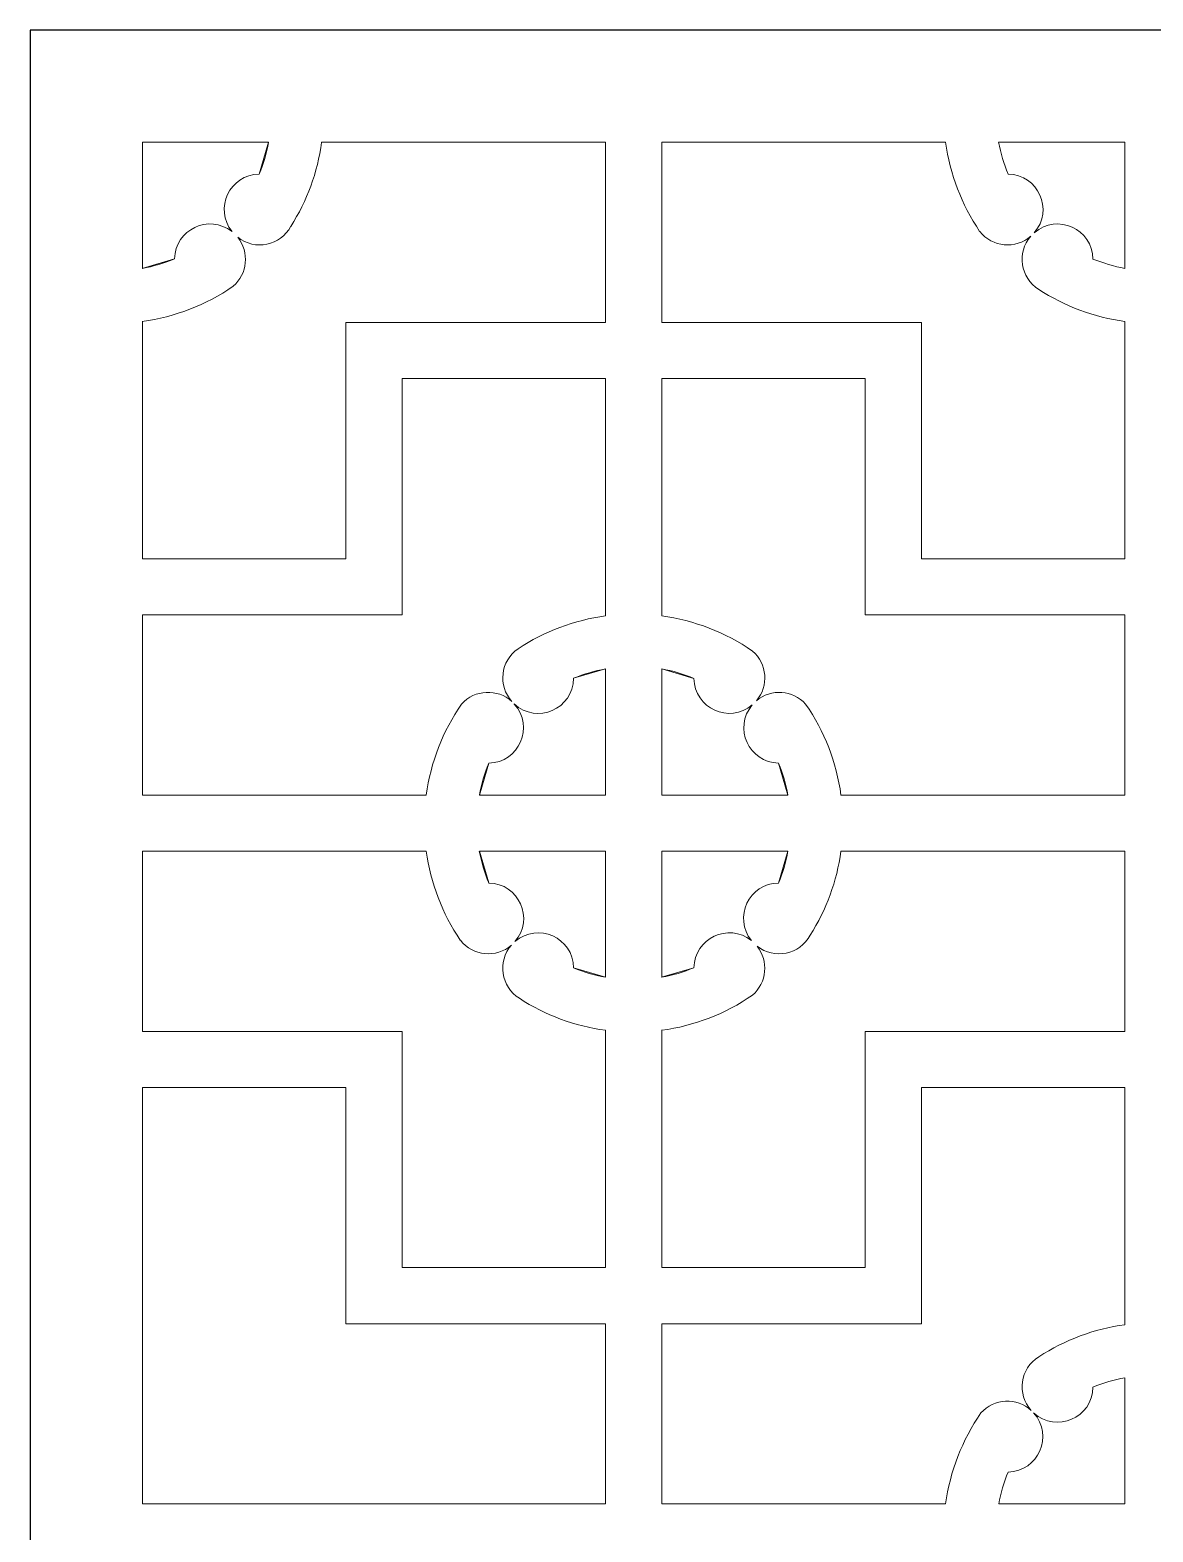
# Model space of a CAD drawing. Header units: centimetres. Extents: x 13 to 18.9, y -9.5 to 9.5.
# Drawn here: x 12.99 to 15.926, y 5.57 to 9.5 of the extents above; entities that cross this region are included whole.
import ezdxf

# ---------------------------------------------------------------- set-up
doc = ezdxf.new("R2010")
doc.units = ezdxf.units.CM
doc.header["$MEASUREMENT"] = 0
doc.layers.add('layer 1', color=7, linetype='Continuous')

msp = doc.modelspace()

# ---------------------------------------------------------------- linework, layer by layer
at = {"layer": 'layer 1', "color": 250}
msp.add_open_spline([(12.9901, 9.5), (12.9901, 9.5), (18.86265, 9.5), (18.86265, 9.5), (18.86265, 9.5), (18.86265, 9.5), (18.86265, 1.64057), (18.86265, 1.64057), (18.86265, 1.64057), (18.86265, 1.64057), (12.9901, 1.64057), (12.9901, 1.64057), (12.9901, 1.64057), (12.9901, 1.64057), (12.9901, 9.5), (12.9901, 9.5)], degree=3, knots=[0, 0, 0, 0, 0.2, 0.2, 0.2, 0.2, 0.4, 0.4, 0.4, 0.4, 0.6, 0.6, 0.6, 0.6, 1, 1, 1, 1], dxfattribs=at)
at = {"layer": 'layer 1', "color": 7, "lineweight": 9}
for points, knots in [([(13.67204, 8.98637), (13.67204, 8.98637), (13.67204, 8.98637), (13.67204, 8.98637), (13.67204, 8.98637), (13.71442, 9.05295), (13.74184, 9.12796), (13.75241, 9.20618), (13.75241, 9.20618), (13.75241, 9.20618), (13.75245, 9.20638), (13.75245, 9.20638), (13.75245, 9.20638), (13.75245, 9.20638), (14.49493, 9.20638), (14.49493, 9.20638), (14.49493, 9.20638), (14.49493, 9.20638), (14.49493, 8.73494), (14.49493, 8.73494), (14.49493, 8.73494), (14.49493, 8.73494), (13.81591, 8.73494), (13.81591, 8.73494), (13.81591, 8.73494), (13.81591, 8.73494), (13.81591, 8.11668), (13.81591, 8.11668), (13.81591, 8.11668), (13.81591, 8.11668), (13.28373, 8.11668), (13.28373, 8.11668), (13.28373, 8.11668), (13.28373, 8.11668), (13.28373, 8.73767), (13.28373, 8.73767), (13.28373, 8.73767), (13.28373, 8.73767), (13.28353, 8.73765), (13.28353, 8.73765), (13.28353, 8.73765), (13.36878, 8.74909), (13.45014, 8.78055), (13.52092, 8.82945), (13.52092, 8.82945), (13.52092, 8.82945), (13.52106, 8.82954), (13.52106, 8.82954), (13.52106, 8.82954), (13.55902, 8.86204), (13.56434, 8.91885), (13.53304, 8.95781), (13.53304, 8.95781), (13.53304, 8.95781), (13.533, 8.95786), (13.533, 8.95786), (13.533, 8.95786), (13.57815, 8.92197), (13.64483, 8.9357), (13.67212, 8.98651), (13.67212, 8.98651), (13.67212, 8.98651), (13.67204, 8.98637), (13.67204, 8.98637)], [0, 0, 0, 0, 0.0588235, 0.0588235, 0.0588235, 0.0588235, 0.1176471, 0.1176471, 0.1176471, 0.1176471, 0.1764706, 0.1764706, 0.1764706, 0.1764706, 0.2352941, 0.2352941, 0.2352941, 0.2352941, 0.2941176, 0.2941176, 0.2941176, 0.2941176, 0.3529412, 0.3529412, 0.3529412, 0.3529412, 0.4117647, 0.4117647, 0.4117647, 0.4117647, 0.4705882, 0.4705882, 0.4705882, 0.4705882, 0.5294118, 0.5294118, 0.5294118, 0.5294118, 0.5882353, 0.5882353, 0.5882353, 0.5882353, 0.6470588, 0.6470588, 0.6470588, 0.6470588, 0.7058824, 0.7058824, 0.7058824, 0.7058824, 0.7647059, 0.7647059, 0.7647059, 0.7647059, 0.8235294, 0.8235294, 0.8235294, 0.8235294, 0.8823529, 0.8823529, 0.8823529, 0.8823529, 1, 1, 1, 1]), ([(13.28356, 8.87635), (13.28356, 8.87635), (13.28356, 8.87635), (13.28356, 8.87635), (13.28356, 8.87635), (13.31253, 8.8816), (13.34084, 8.88995), (13.368, 8.90128), (13.368, 8.90128), (13.368, 8.90128), (13.28373, 8.87636), (13.28373, 8.87636), (13.28373, 8.87636), (13.28373, 8.87636), (13.28373, 9.20638), (13.28373, 9.20638), (13.28373, 9.20638), (13.28373, 9.20638), (13.61374, 9.20638), (13.61374, 9.20638), (13.61374, 9.20638), (13.61374, 9.20638), (13.58917, 9.12291), (13.58917, 9.12291), (13.58917, 9.12291), (13.60029, 9.14974), (13.60851, 9.17766), (13.6137, 9.20625), (13.6137, 9.20625), (13.6137, 9.20625), (13.58923, 9.12305), (13.58923, 9.12305), (13.58923, 9.12305), (13.51215, 9.12199), (13.47003, 9.03261), (13.51828, 8.97249), (13.51828, 8.97249), (13.51828, 8.97249), (13.5183, 8.97246), (13.5183, 8.97246), (13.5183, 8.97246), (13.45817, 9.02022), (13.36931, 8.97811), (13.36815, 8.90135), (13.36815, 8.90135), (13.36815, 8.90135), (13.28356, 8.87635), (13.28356, 8.87635)], [0, 0, 0, 0, 0.0769231, 0.0769231, 0.0769231, 0.0769231, 0.1538462, 0.1538462, 0.1538462, 0.1538462, 0.2307692, 0.2307692, 0.2307692, 0.2307692, 0.3076923, 0.3076923, 0.3076923, 0.3076923, 0.3846154, 0.3846154, 0.3846154, 0.3846154, 0.4615385, 0.4615385, 0.4615385, 0.4615385, 0.5384615, 0.5384615, 0.5384615, 0.5384615, 0.6153846, 0.6153846, 0.6153846, 0.6153846, 0.6923077, 0.6923077, 0.6923077, 0.6923077, 0.7692308, 0.7692308, 0.7692308, 0.7692308, 0.8461538, 0.8461538, 0.8461538, 0.8461538, 1, 1, 1, 1]), ([(15.47333, 8.97313), (15.47333, 8.97313), (15.47333, 8.97313), (15.47333, 8.97313), (15.47333, 8.97313), (15.50605, 8.9315), (15.56701, 8.92576), (15.60692, 8.96055), (15.60692, 8.96055), (15.60692, 8.96055), (15.60696, 8.96056), (15.60696, 8.96056), (15.60696, 8.96056), (15.56966, 8.91759), (15.57963, 8.85139), (15.62791, 8.82131), (15.62791, 8.82131), (15.62791, 8.82131), (15.62777, 8.8214), (15.62777, 8.8214), (15.62777, 8.8214), (15.69562, 8.77714), (15.77248, 8.74854), (15.85276, 8.73771), (15.85276, 8.73771), (15.85276, 8.73771), (15.85296, 8.73767), (15.85296, 8.73767), (15.85296, 8.73767), (15.85296, 8.73767), (15.85296, 8.11668), (15.85296, 8.11668), (15.85296, 8.11668), (15.85296, 8.11668), (15.32076, 8.11668), (15.32076, 8.11668), (15.32076, 8.11668), (15.32076, 8.11668), (15.32076, 8.73494), (15.32076, 8.73494), (15.32076, 8.73494), (15.32076, 8.73494), (14.64174, 8.73494), (14.64174, 8.73494), (14.64174, 8.73494), (14.64174, 8.73494), (14.64174, 9.20638), (14.64174, 9.20638), (14.64174, 9.20638), (14.64174, 9.20638), (15.38427, 9.20638), (15.38427, 9.20638), (15.38427, 9.20638), (15.38427, 9.20638), (15.38423, 9.20659), (15.38423, 9.20659), (15.38423, 9.20659), (15.39546, 9.12298), (15.42592, 9.04311), (15.47325, 8.97327), (15.47325, 8.97327), (15.47325, 8.97327), (15.47333, 8.97313), (15.47333, 8.97313)], [0, 0, 0, 0, 0.0588235, 0.0588235, 0.0588235, 0.0588235, 0.1176471, 0.1176471, 0.1176471, 0.1176471, 0.1764706, 0.1764706, 0.1764706, 0.1764706, 0.2352941, 0.2352941, 0.2352941, 0.2352941, 0.2941176, 0.2941176, 0.2941176, 0.2941176, 0.3529412, 0.3529412, 0.3529412, 0.3529412, 0.4117647, 0.4117647, 0.4117647, 0.4117647, 0.4705882, 0.4705882, 0.4705882, 0.4705882, 0.5294118, 0.5294118, 0.5294118, 0.5294118, 0.5882353, 0.5882353, 0.5882353, 0.5882353, 0.6470588, 0.6470588, 0.6470588, 0.6470588, 0.7058824, 0.7058824, 0.7058824, 0.7058824, 0.7647059, 0.7647059, 0.7647059, 0.7647059, 0.8235294, 0.8235294, 0.8235294, 0.8235294, 0.8823529, 0.8823529, 0.8823529, 0.8823529, 1, 1, 1, 1]), ([(15.76959, 8.9009), (15.76959, 8.9009), (15.76959, 8.9009), (15.76959, 8.9009), (15.76959, 8.9009), (15.76878, 8.97991), (15.67567, 9.02169), (15.61613, 8.96976), (15.61613, 8.96976), (15.61613, 8.96976), (15.61611, 8.96974), (15.61611, 8.96974), (15.61611, 8.96974), (15.66775, 9.02919), (15.62624, 9.12196), (15.54749, 9.12305), (15.54749, 9.12305), (15.54749, 9.12305), (15.54745, 9.12313), (15.54745, 9.12313), (15.54745, 9.12313), (15.53638, 9.14997), (15.52817, 9.1779), (15.52294, 9.20646), (15.52294, 9.20646), (15.52294, 9.20646), (15.52296, 9.20638), (15.52296, 9.20638), (15.52296, 9.20638), (15.52296, 9.20638), (15.85296, 9.20638), (15.85296, 9.20638), (15.85296, 9.20638), (15.85296, 9.20638), (15.85296, 8.87636), (15.85296, 8.87636), (15.85296, 8.87636), (15.85296, 8.87636), (15.85289, 8.87639), (15.85289, 8.87639), (15.85289, 8.87639), (15.82431, 8.88162), (15.79637, 8.88986), (15.76952, 8.90094), (15.76952, 8.90094), (15.76952, 8.90094), (15.76959, 8.9009), (15.76959, 8.9009)], [0, 0, 0, 0, 0.0769231, 0.0769231, 0.0769231, 0.0769231, 0.1538462, 0.1538462, 0.1538462, 0.1538462, 0.2307692, 0.2307692, 0.2307692, 0.2307692, 0.3076923, 0.3076923, 0.3076923, 0.3076923, 0.3846154, 0.3846154, 0.3846154, 0.3846154, 0.4615385, 0.4615385, 0.4615385, 0.4615385, 0.5384615, 0.5384615, 0.5384615, 0.5384615, 0.6153846, 0.6153846, 0.6153846, 0.6153846, 0.6923077, 0.6923077, 0.6923077, 0.6923077, 0.7692308, 0.7692308, 0.7692308, 0.7692308, 0.8461538, 0.8461538, 0.8461538, 0.8461538, 1, 1, 1, 1]), ([(14.2663, 7.88115), (14.2663, 7.88115), (14.2663, 7.88115), (14.2663, 7.88115), (14.2663, 7.88115), (14.22027, 7.84942), (14.21266, 7.78439), (14.25014, 7.74288), (14.25014, 7.74288), (14.25014, 7.74288), (14.25015, 7.74286), (14.25015, 7.74286), (14.25015, 7.74286), (14.21218, 7.77771), (14.15301, 7.77483), (14.11859, 7.73646), (14.11859, 7.73646), (14.11859, 7.73646), (14.11859, 7.73647), (14.11859, 7.73647), (14.11859, 7.73647), (14.06939, 7.66557), (14.03774, 7.58396), (14.02623, 7.49844), (14.02623, 7.49844), (14.02623, 7.49844), (13.28373, 7.49844), (13.28373, 7.49844), (13.28373, 7.49844), (13.28373, 7.49844), (13.28373, 7.96987), (13.28373, 7.96987), (13.28373, 7.96987), (13.28373, 7.96987), (13.96273, 7.96987), (13.96273, 7.96987), (13.96273, 7.96987), (13.96273, 7.96987), (13.96273, 8.58813), (13.96273, 8.58813), (13.96273, 8.58813), (13.96273, 8.58813), (14.49493, 8.58813), (14.49493, 8.58813), (14.49493, 8.58813), (14.49493, 8.58813), (14.49493, 7.96715), (14.49493, 7.96715), (14.49493, 7.96715), (14.41322, 7.95616), (14.33502, 7.92673), (14.2663, 7.88115)], [0, 0, 0, 0, 0.0714286, 0.0714286, 0.0714286, 0.0714286, 0.1428571, 0.1428571, 0.1428571, 0.1428571, 0.2142857, 0.2142857, 0.2142857, 0.2142857, 0.2857143, 0.2857143, 0.2857143, 0.2857143, 0.3571429, 0.3571429, 0.3571429, 0.3571429, 0.4285714, 0.4285714, 0.4285714, 0.4285714, 0.5, 0.5, 0.5, 0.5, 0.5714286, 0.5714286, 0.5714286, 0.5714286, 0.6428571, 0.6428571, 0.6428571, 0.6428571, 0.7142857, 0.7142857, 0.7142857, 0.7142857, 0.7857143, 0.7857143, 0.7857143, 0.7857143, 0.8571429, 0.8571429, 0.8571429, 0.8571429, 1, 1, 1, 1]), ([(15.85296, 7.49844), (15.85296, 7.49844), (15.85296, 7.49844), (15.85296, 7.49844), (15.85296, 7.49844), (15.85296, 7.49844), (15.11046, 7.49844), (15.11046, 7.49844), (15.11046, 7.49844), (15.09895, 7.58396), (15.0673, 7.66557), (15.01811, 7.73647), (15.01811, 7.73647), (14.98468, 7.77358), (14.92779, 7.77748), (14.88963, 7.74526), (14.88963, 7.74526), (14.88963, 7.74526), (14.88959, 7.74523), (14.88959, 7.74523), (14.88959, 7.74523), (14.92242, 7.78408), (14.91773, 7.84216), (14.87912, 7.87524), (14.87912, 7.87524), (14.87912, 7.87524), (14.87912, 7.87527), (14.87912, 7.87527), (14.87912, 7.87527), (14.80834, 7.92419), (14.72699, 7.95567), (14.64174, 7.96715), (14.64174, 7.96715), (14.64174, 7.96715), (14.64174, 8.58813), (14.64174, 8.58813), (14.64174, 8.58813), (14.64174, 8.58813), (15.17394, 8.58813), (15.17394, 8.58813), (15.17394, 8.58813), (15.17394, 8.58813), (15.17394, 7.96987), (15.17394, 7.96987), (15.17394, 7.96987), (15.17394, 7.96987), (15.85296, 7.96987), (15.85296, 7.96987), (15.85296, 7.96987), (15.85296, 7.96987), (15.85296, 7.49844), (15.85296, 7.49844)], [0, 0, 0, 0, 0.0714286, 0.0714286, 0.0714286, 0.0714286, 0.1428571, 0.1428571, 0.1428571, 0.1428571, 0.2142857, 0.2142857, 0.2142857, 0.2142857, 0.2857143, 0.2857143, 0.2857143, 0.2857143, 0.3571429, 0.3571429, 0.3571429, 0.3571429, 0.4285714, 0.4285714, 0.4285714, 0.4285714, 0.5, 0.5, 0.5, 0.5, 0.5714286, 0.5714286, 0.5714286, 0.5714286, 0.6428571, 0.6428571, 0.6428571, 0.6428571, 0.7142857, 0.7142857, 0.7142857, 0.7142857, 0.7857143, 0.7857143, 0.7857143, 0.7857143, 0.8571429, 0.8571429, 0.8571429, 0.8571429, 1, 1, 1, 1]), ([(14.49493, 7.49844), (14.49493, 7.49844), (14.49493, 7.49844), (14.49493, 7.49844), (14.49493, 7.49844), (14.49493, 7.49844), (14.16494, 7.49844), (14.16494, 7.49844), (14.16494, 7.49844), (14.16494, 7.49844), (14.18948, 7.58181), (14.18948, 7.58181), (14.18948, 7.58181), (14.17833, 7.55498), (14.1701, 7.52703), (14.16494, 7.49844), (14.16494, 7.49844), (14.16494, 7.49844), (14.18944, 7.58181), (14.18944, 7.58181), (14.18944, 7.58181), (14.26883, 7.58337), (14.30962, 7.67769), (14.25636, 7.7366), (14.25636, 7.7366), (14.25636, 7.7366), (14.25632, 7.73665), (14.25632, 7.73665), (14.25632, 7.73665), (14.31533, 7.68246), (14.41071, 7.72378), (14.41156, 7.80388), (14.41156, 7.80388), (14.41156, 7.80388), (14.49493, 7.82845), (14.49493, 7.82845), (14.49493, 7.82845), (14.46635, 7.82328), (14.43839, 7.81504), (14.41156, 7.80391), (14.41156, 7.80391), (14.41156, 7.80391), (14.49493, 7.82845), (14.49493, 7.82845), (14.49493, 7.82845), (14.49493, 7.82845), (14.49493, 7.49844), (14.49493, 7.49844)], [0, 0, 0, 0, 0.0769231, 0.0769231, 0.0769231, 0.0769231, 0.1538462, 0.1538462, 0.1538462, 0.1538462, 0.2307692, 0.2307692, 0.2307692, 0.2307692, 0.3076923, 0.3076923, 0.3076923, 0.3076923, 0.3846154, 0.3846154, 0.3846154, 0.3846154, 0.4615385, 0.4615385, 0.4615385, 0.4615385, 0.5384615, 0.5384615, 0.5384615, 0.5384615, 0.6153846, 0.6153846, 0.6153846, 0.6153846, 0.6923077, 0.6923077, 0.6923077, 0.6923077, 0.7692308, 0.7692308, 0.7692308, 0.7692308, 0.8461538, 0.8461538, 0.8461538, 0.8461538, 1, 1, 1, 1]), ([(14.64174, 7.49844), (14.64174, 7.49844), (14.64174, 7.49844), (14.64174, 7.49844), (14.64174, 7.49844), (14.64174, 7.49844), (14.64174, 7.82845), (14.64174, 7.82845), (14.64174, 7.82845), (14.64174, 7.82845), (14.72617, 7.80347), (14.72617, 7.80347), (14.72617, 7.80347), (14.69902, 7.81484), (14.67072, 7.82321), (14.64174, 7.82845), (14.64174, 7.82845), (14.64174, 7.82845), (14.72617, 7.80353), (14.72617, 7.80353), (14.72617, 7.80353), (14.72731, 7.72544), (14.81878, 7.68375), (14.87847, 7.73412), (14.87847, 7.73412), (14.87847, 7.73412), (14.87851, 7.73413), (14.87851, 7.73413), (14.87851, 7.73413), (14.82833, 7.67469), (14.86943, 7.58354), (14.9472, 7.58181), (14.9472, 7.58181), (14.9472, 7.58181), (14.97177, 7.49844), (14.97177, 7.49844), (14.97177, 7.49844), (14.96658, 7.52703), (14.95836, 7.55498), (14.94724, 7.58181), (14.94724, 7.58181), (14.94724, 7.58181), (14.97177, 7.49844), (14.97177, 7.49844), (14.97177, 7.49844), (14.97177, 7.49844), (14.64174, 7.49844), (14.64174, 7.49844)], [0, 0, 0, 0, 0.0769231, 0.0769231, 0.0769231, 0.0769231, 0.1538462, 0.1538462, 0.1538462, 0.1538462, 0.2307692, 0.2307692, 0.2307692, 0.2307692, 0.3076923, 0.3076923, 0.3076923, 0.3076923, 0.3846154, 0.3846154, 0.3846154, 0.3846154, 0.4615385, 0.4615385, 0.4615385, 0.4615385, 0.5384615, 0.5384615, 0.5384615, 0.5384615, 0.6153846, 0.6153846, 0.6153846, 0.6153846, 0.6923077, 0.6923077, 0.6923077, 0.6923077, 0.7692308, 0.7692308, 0.7692308, 0.7692308, 0.8461538, 0.8461538, 0.8461538, 0.8461538, 1, 1, 1, 1]), ([(14.11531, 7.11838), (14.11531, 7.11838), (14.11531, 7.11838), (14.11531, 7.11838), (14.11531, 7.11838), (14.14804, 7.07675), (14.209, 7.07101), (14.2489, 7.1058), (14.2489, 7.1058), (14.2489, 7.1058), (14.24893, 7.10581), (14.24893, 7.10581), (14.24893, 7.10581), (14.21163, 7.06283), (14.22159, 6.99666), (14.26988, 6.96655), (14.26988, 6.96655), (14.26988, 6.96655), (14.26975, 6.96664), (14.26975, 6.96664), (14.26975, 6.96664), (14.33758, 6.92238), (14.41447, 6.89379), (14.49474, 6.88295), (14.49474, 6.88295), (14.49474, 6.88295), (14.49493, 6.88292), (14.49493, 6.88292), (14.49493, 6.88292), (14.49493, 6.88292), (14.49493, 6.26195), (14.49493, 6.26195), (14.49493, 6.26195), (14.49493, 6.26195), (13.96273, 6.26195), (13.96273, 6.26195), (13.96273, 6.26195), (13.96273, 6.26195), (13.96273, 6.88019), (13.96273, 6.88019), (13.96273, 6.88019), (13.96273, 6.88019), (13.28373, 6.88019), (13.28373, 6.88019), (13.28373, 6.88019), (13.28373, 6.88019), (13.28373, 7.35162), (13.28373, 7.35162), (13.28373, 7.35162), (13.28373, 7.35162), (14.02623, 7.35162), (14.02623, 7.35162), (14.02623, 7.35162), (14.02623, 7.35162), (14.02621, 7.35183), (14.02621, 7.35183), (14.02621, 7.35183), (14.03743, 7.26823), (14.06789, 7.18834), (14.11522, 7.11852), (14.11522, 7.11852), (14.11522, 7.11852), (14.11531, 7.11838), (14.11531, 7.11838)], [0, 0, 0, 0, 0.0588235, 0.0588235, 0.0588235, 0.0588235, 0.1176471, 0.1176471, 0.1176471, 0.1176471, 0.1764706, 0.1764706, 0.1764706, 0.1764706, 0.2352941, 0.2352941, 0.2352941, 0.2352941, 0.2941176, 0.2941176, 0.2941176, 0.2941176, 0.3529412, 0.3529412, 0.3529412, 0.3529412, 0.4117647, 0.4117647, 0.4117647, 0.4117647, 0.4705882, 0.4705882, 0.4705882, 0.4705882, 0.5294118, 0.5294118, 0.5294118, 0.5294118, 0.5882353, 0.5882353, 0.5882353, 0.5882353, 0.6470588, 0.6470588, 0.6470588, 0.6470588, 0.7058824, 0.7058824, 0.7058824, 0.7058824, 0.7647059, 0.7647059, 0.7647059, 0.7647059, 0.8235294, 0.8235294, 0.8235294, 0.8235294, 0.8823529, 0.8823529, 0.8823529, 0.8823529, 1, 1, 1, 1]), ([(14.41156, 7.04616), (14.41156, 7.04616), (14.41156, 7.04616), (14.41156, 7.04616), (14.41156, 7.04616), (14.41077, 7.12515), (14.31766, 7.16693), (14.25809, 7.11499), (14.25809, 7.11499), (14.25809, 7.11499), (14.25808, 7.11497), (14.25808, 7.11497), (14.25808, 7.11497), (14.30973, 7.17444), (14.2682, 7.26719), (14.18945, 7.26829), (14.18945, 7.26829), (14.18945, 7.26829), (14.16491, 7.35178), (14.16491, 7.35178), (14.16491, 7.35178), (14.17006, 7.32322), (14.17828, 7.29527), (14.18938, 7.26843), (14.18938, 7.26843), (14.18938, 7.26843), (14.16494, 7.35162), (14.16494, 7.35162), (14.16494, 7.35162), (14.16494, 7.35162), (14.49493, 7.35162), (14.49493, 7.35162), (14.49493, 7.35162), (14.49493, 7.35162), (14.49493, 7.02162), (14.49493, 7.02162), (14.49493, 7.02162), (14.49493, 7.02162), (14.41143, 7.0462), (14.41143, 7.0462), (14.41143, 7.0462), (14.43824, 7.03508), (14.4662, 7.02684), (14.49479, 7.02165), (14.49479, 7.02165), (14.49479, 7.02165), (14.41156, 7.04616), (14.41156, 7.04616)], [0, 0, 0, 0, 0.0769231, 0.0769231, 0.0769231, 0.0769231, 0.1538462, 0.1538462, 0.1538462, 0.1538462, 0.2307692, 0.2307692, 0.2307692, 0.2307692, 0.3076923, 0.3076923, 0.3076923, 0.3076923, 0.3846154, 0.3846154, 0.3846154, 0.3846154, 0.4615385, 0.4615385, 0.4615385, 0.4615385, 0.5384615, 0.5384615, 0.5384615, 0.5384615, 0.6153846, 0.6153846, 0.6153846, 0.6153846, 0.6923077, 0.6923077, 0.6923077, 0.6923077, 0.7692308, 0.7692308, 0.7692308, 0.7692308, 0.8461538, 0.8461538, 0.8461538, 0.8461538, 1, 1, 1, 1]), ([(15.03006, 7.13161), (15.03006, 7.13161), (15.03006, 7.13161), (15.03006, 7.13161), (15.03006, 7.13161), (15.07246, 7.1982), (15.09987, 7.27321), (15.11043, 7.35143), (15.11043, 7.35143), (15.11043, 7.35143), (15.11046, 7.35162), (15.11046, 7.35162), (15.11046, 7.35162), (15.11046, 7.35162), (15.85296, 7.35162), (15.85296, 7.35162), (15.85296, 7.35162), (15.85296, 7.35162), (15.85296, 6.88019), (15.85296, 6.88019), (15.85296, 6.88019), (15.85296, 6.88019), (15.17394, 6.88019), (15.17394, 6.88019), (15.17394, 6.88019), (15.17394, 6.88019), (15.17394, 6.26195), (15.17394, 6.26195), (15.17394, 6.26195), (15.17394, 6.26195), (14.64174, 6.26195), (14.64174, 6.26195), (14.64174, 6.26195), (14.64174, 6.26195), (14.64174, 6.88292), (14.64174, 6.88292), (14.64174, 6.88292), (14.64174, 6.88292), (14.64154, 6.88289), (14.64154, 6.88289), (14.64154, 6.88289), (14.72681, 6.89434), (14.80816, 6.92579), (14.87893, 6.97469), (14.87893, 6.97469), (14.87893, 6.97469), (14.87908, 6.97478), (14.87908, 6.97478), (14.87908, 6.97478), (14.91705, 7.00728), (14.92236, 7.06409), (14.89107, 7.10305), (14.89107, 7.10305), (14.89107, 7.10305), (14.89103, 7.10311), (14.89103, 7.10311), (14.89103, 7.10311), (14.93619, 7.06721), (15.00286, 7.08095), (15.03015, 7.13175), (15.03015, 7.13175), (15.03015, 7.13175), (15.03006, 7.13161), (15.03006, 7.13161)], [0, 0, 0, 0, 0.0588235, 0.0588235, 0.0588235, 0.0588235, 0.1176471, 0.1176471, 0.1176471, 0.1176471, 0.1764706, 0.1764706, 0.1764706, 0.1764706, 0.2352941, 0.2352941, 0.2352941, 0.2352941, 0.2941176, 0.2941176, 0.2941176, 0.2941176, 0.3529412, 0.3529412, 0.3529412, 0.3529412, 0.4117647, 0.4117647, 0.4117647, 0.4117647, 0.4705882, 0.4705882, 0.4705882, 0.4705882, 0.5294118, 0.5294118, 0.5294118, 0.5294118, 0.5882353, 0.5882353, 0.5882353, 0.5882353, 0.6470588, 0.6470588, 0.6470588, 0.6470588, 0.7058824, 0.7058824, 0.7058824, 0.7058824, 0.7647059, 0.7647059, 0.7647059, 0.7647059, 0.8235294, 0.8235294, 0.8235294, 0.8235294, 0.8823529, 0.8823529, 0.8823529, 0.8823529, 1, 1, 1, 1]), ([(14.94726, 7.2683), (14.94726, 7.2683), (14.94726, 7.2683), (14.94726, 7.2683), (14.94726, 7.2683), (14.87017, 7.26724), (14.82805, 7.17784), (14.87632, 7.11773), (14.87632, 7.11773), (14.87632, 7.11773), (14.87634, 7.11769), (14.87634, 7.11769), (14.87634, 7.11769), (14.81619, 7.16547), (14.72733, 7.12337), (14.72617, 7.04658), (14.72617, 7.04658), (14.72617, 7.04658), (14.6416, 7.0216), (14.6416, 7.0216), (14.6416, 7.0216), (14.67057, 7.02684), (14.69887, 7.03519), (14.72602, 7.04654), (14.72602, 7.04654), (14.72602, 7.04654), (14.64174, 7.02162), (14.64174, 7.02162), (14.64174, 7.02162), (14.64174, 7.02162), (14.64174, 7.35162), (14.64174, 7.35162), (14.64174, 7.35162), (14.64174, 7.35162), (14.97177, 7.35162), (14.97177, 7.35162), (14.97177, 7.35162), (14.97177, 7.35162), (14.94718, 7.26816), (14.94718, 7.26816), (14.94718, 7.26816), (14.95831, 7.29497), (14.96654, 7.32291), (14.97174, 7.35147), (14.97174, 7.35147), (14.97174, 7.35147), (14.94726, 7.2683), (14.94726, 7.2683)], [0, 0, 0, 0, 0.0769231, 0.0769231, 0.0769231, 0.0769231, 0.1538462, 0.1538462, 0.1538462, 0.1538462, 0.2307692, 0.2307692, 0.2307692, 0.2307692, 0.3076923, 0.3076923, 0.3076923, 0.3076923, 0.3846154, 0.3846154, 0.3846154, 0.3846154, 0.4615385, 0.4615385, 0.4615385, 0.4615385, 0.5384615, 0.5384615, 0.5384615, 0.5384615, 0.6153846, 0.6153846, 0.6153846, 0.6153846, 0.6923077, 0.6923077, 0.6923077, 0.6923077, 0.7692308, 0.7692308, 0.7692308, 0.7692308, 0.8461538, 0.8461538, 0.8461538, 0.8461538, 1, 1, 1, 1]), ([(14.49493, 6.11514), (14.49493, 6.11514), (14.49493, 6.11514), (14.49493, 6.11514), (14.49493, 6.11514), (14.49493, 6.11514), (13.81591, 6.11514), (13.81591, 6.11514), (13.81591, 6.11514), (13.81591, 6.11514), (13.81591, 6.73338), (13.81591, 6.73338), (13.81591, 6.73338), (13.81591, 6.73338), (13.28373, 6.73338), (13.28373, 6.73338), (13.28373, 6.73338), (13.28373, 6.73338), (13.28373, 5.6437), (13.28373, 5.6437), (13.28373, 5.6437), (13.28373, 5.6437), (14.49493, 5.6437), (14.49493, 5.6437), (14.49493, 5.6437), (14.49493, 5.6437), (14.49493, 6.11514), (14.49493, 6.11514)], [0, 0, 0, 0, 0.125, 0.125, 0.125, 0.125, 0.25, 0.25, 0.25, 0.25, 0.375, 0.375, 0.375, 0.375, 0.5, 0.5, 0.5, 0.5, 0.625, 0.625, 0.625, 0.625, 0.75, 0.75, 0.75, 0.75, 1, 1, 1, 1]), ([(15.62795, 6.02878), (15.62795, 6.02878), (15.62795, 6.02878), (15.62795, 6.02878), (15.62795, 6.02878), (15.579, 5.99831), (15.56952, 5.93092), (15.60817, 5.88814), (15.60817, 5.88814), (15.60817, 5.88814), (15.60819, 5.88811), (15.60819, 5.88811), (15.60819, 5.88811), (15.57022, 5.92296), (15.51104, 5.92009), (15.47662, 5.88173), (15.47662, 5.88173), (15.42743, 5.81081), (15.39578, 5.72922), (15.38427, 5.64369), (15.38427, 5.64369), (15.38427, 5.64369), (15.38427, 5.6437), (15.38427, 5.6437), (15.38427, 5.6437), (15.38427, 5.6437), (14.64174, 5.6437), (14.64174, 5.6437), (14.64174, 5.6437), (14.64174, 5.6437), (14.64174, 6.11514), (14.64174, 6.11514), (14.64174, 6.11514), (14.64174, 6.11514), (15.32076, 6.11514), (15.32076, 6.11514), (15.32076, 6.11514), (15.32076, 6.11514), (15.32076, 6.73338), (15.32076, 6.73338), (15.32076, 6.73338), (15.32076, 6.73338), (15.85296, 6.73338), (15.85296, 6.73338), (15.85296, 6.73338), (15.85296, 6.73338), (15.85296, 6.11241), (15.85296, 6.11241), (15.85296, 6.11241), (15.77269, 6.1016), (15.6958, 6.07303), (15.62795, 6.02878)], [0, 0, 0, 0, 0.0714286, 0.0714286, 0.0714286, 0.0714286, 0.1428571, 0.1428571, 0.1428571, 0.1428571, 0.2142857, 0.2142857, 0.2142857, 0.2142857, 0.2857143, 0.2857143, 0.2857143, 0.2857143, 0.3571429, 0.3571429, 0.3571429, 0.3571429, 0.4285714, 0.4285714, 0.4285714, 0.4285714, 0.5, 0.5, 0.5, 0.5, 0.5714286, 0.5714286, 0.5714286, 0.5714286, 0.6428571, 0.6428571, 0.6428571, 0.6428571, 0.7142857, 0.7142857, 0.7142857, 0.7142857, 0.7857143, 0.7857143, 0.7857143, 0.7857143, 0.8571429, 0.8571429, 0.8571429, 0.8571429, 1, 1, 1, 1]), ([(15.54745, 5.72707), (15.54745, 5.72707), (15.54745, 5.72707), (15.54745, 5.72707), (15.54745, 5.72707), (15.62687, 5.72863), (15.66766, 5.82293), (15.6144, 5.88186), (15.6144, 5.88186), (15.6144, 5.88186), (15.61436, 5.88191), (15.61436, 5.88191), (15.61436, 5.88191), (15.67337, 5.82771), (15.76875, 5.86904), (15.76959, 5.94914), (15.76959, 5.94914), (15.76959, 5.94914), (15.76959, 5.94917), (15.76959, 5.94917), (15.76959, 5.94917), (15.79644, 5.96025), (15.8244, 5.96848), (15.85296, 5.9737), (15.85296, 5.9737), (15.85296, 5.9737), (15.85296, 5.97371), (15.85296, 5.97371), (15.85296, 5.97371), (15.85296, 5.97371), (15.85296, 5.6437), (15.85296, 5.6437), (15.85296, 5.6437), (15.85296, 5.6437), (15.52296, 5.6437), (15.52296, 5.6437), (15.52296, 5.6437), (15.52296, 5.6437), (15.52296, 5.64369), (15.52296, 5.64369), (15.52296, 5.64369), (15.52819, 5.67226), (15.53642, 5.70021), (15.54749, 5.72706), (15.54749, 5.72706), (15.54749, 5.72706), (15.54745, 5.72707), (15.54745, 5.72707)], [0, 0, 0, 0, 0.0769231, 0.0769231, 0.0769231, 0.0769231, 0.1538462, 0.1538462, 0.1538462, 0.1538462, 0.2307692, 0.2307692, 0.2307692, 0.2307692, 0.3076923, 0.3076923, 0.3076923, 0.3076923, 0.3846154, 0.3846154, 0.3846154, 0.3846154, 0.4615385, 0.4615385, 0.4615385, 0.4615385, 0.5384615, 0.5384615, 0.5384615, 0.5384615, 0.6153846, 0.6153846, 0.6153846, 0.6153846, 0.6923077, 0.6923077, 0.6923077, 0.6923077, 0.7692308, 0.7692308, 0.7692308, 0.7692308, 0.8461538, 0.8461538, 0.8461538, 0.8461538, 1, 1, 1, 1])]:
    msp.add_open_spline(points, degree=3, knots=knots, dxfattribs=at)

doc.saveas('drawing.dxf')
